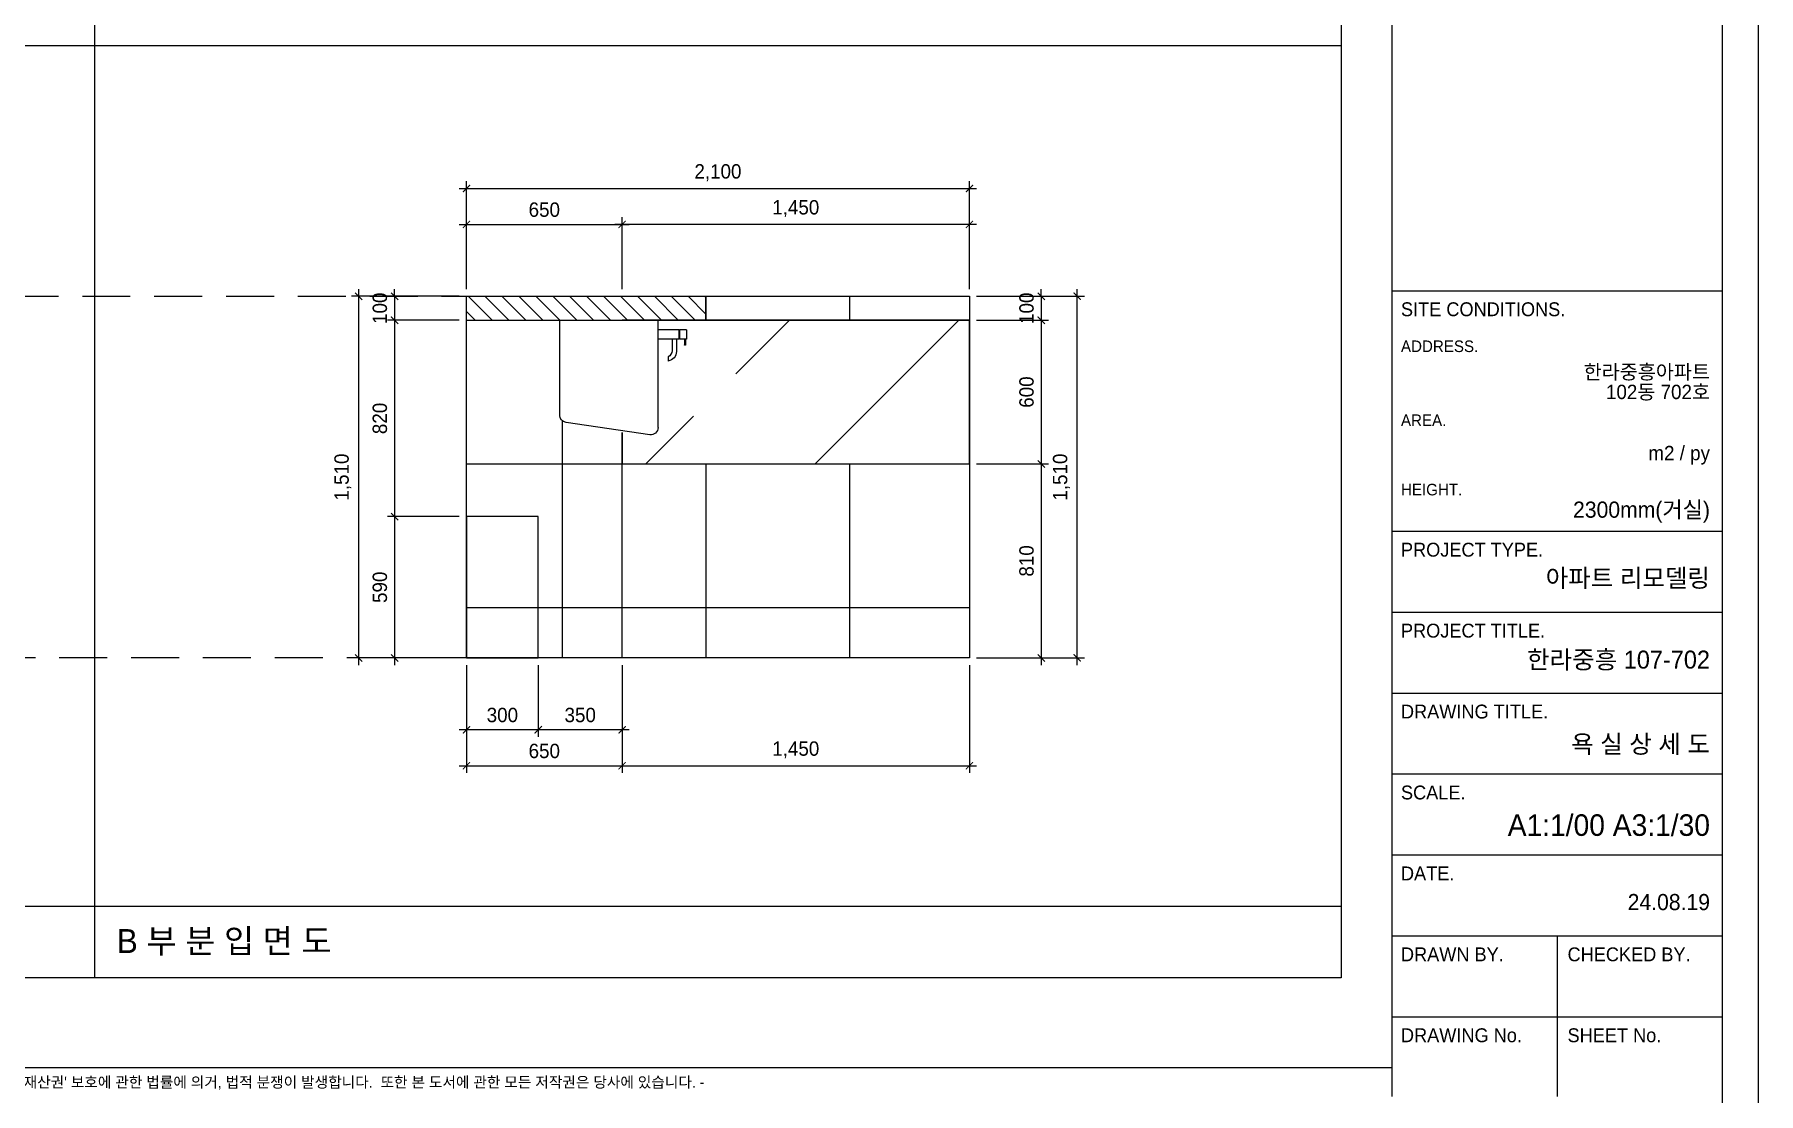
# Model space of a CAD drawing. Header units: inches. Extents: x 4374 to 164780, y 597 to 50243.
# Drawn here: x 53276 to 60474, y 25675 to 30097 of the extents above; entities that cross this region are included whole.
import ezdxf
from ezdxf.enums import TextEntityAlignment as Align

# ---------------------------------------------------------------- set-up
doc = ezdxf.new("R2010")
doc.units = ezdxf.units.IN
doc.header["$LTSCALE"] = 50
doc.header["$MEASUREMENT"] = 0
doc.header["$PDSIZE"] = 700.071425
doc.linetypes.add('DH-HID2', pattern=[1.2, 0.8, -0.4])
for name, color, linetype in [('0-ELC TEXT', 7, 'Continuous'), ('02-WAL', 2, 'Continuous'), ('03-WAL NEW', 3, 'Continuous'), ('06-FUR', 6, 'Continuous'), ('06-LIGHT', 4, 'Continuous'), ('07-DIM', 5, 'Continuous'), ('CO-BATH', 6, 'Continuous'), ('F-SYM', 7, 'Continuous'), ('FORM(YOURNAME)-11', 1, 'Continuous'), ('FORM(YOURNAME)-11 @ 1', 1, 'Continuous'), ('FU', 4, 'Continuous'), ('I-ACCESSOR', 6, 'Continuous')]:
    doc.layers.add(name, color=color, linetype=linetype)
doc.styles.add('HY 울릉도 L', font='')
doc.styles.add('YOURNAME', font='HY울릉도M.TTF')
doc.styles.add('코레일둥고', font='Korail_Round_Gothic_Medium.ttf')
doc.styles.get('HY 울릉도 L').set_extended_font_data('HY울릉도L')
doc.dimstyles.new('30', dxfattribs={"dimscale": 30, "dimtxt": 2, "dimasz": 1, "dimexe": 1, "dimexo": 1, "dimgap": 1, "dimtad": 1, "dimdec": 0, "dimrnd": 0.05, "dimdsep": 46, "dimlunit": 6, "dimtxsty": 'HY 울릉도 L', "dimblk": 'ARCHTICK', "dimcen": 2.5, "dimdle": 1, "dimclrd": 133, "dimclre": 133, "dimclrt": 30, "dimadec": 0, "dimazin": 0, "dimtfac": 1, "dimtdec": 0, "dimtix": 1, "dimtmove": 2, "dimatfit": 3, "dimldrblk": 'ARCHTICK', "dimfxl": 0, "dimlwd": -1, "dimlwe": -1, "dimarcsym": 0})

# ---------------------------------------------------------------- blocks, each defined once
blk = doc.blocks.new('FORM-PLAN')
at = {"layer": 'Defpoints', "color": 158}
for p, q in [((1346, 54915), (1346, -2085)), ((1346, -1285), (-71444, -1285))]:
    blk.add_line(p, q, dxfattribs=at)
for points in [[(-71444, -2285), (10556, -2285), (10556, 55115), (-71444, 55115)], [(-69444, 53115), (-64, 53115), (-64, 1215), (-69444, 1215)]]:
    blk.add_lwpolyline(points, close=True, dxfattribs=at)
at = {"layer": 'FORM(YOURNAME)-11', "color": 14}
for p, q in [((1346, 20344), (10556, 20344)), ((1346, 13651), (10556, 13651)), ((1346, 11398), (10556, 11398)), ((1346, 9146), (10556, 9146)), ((1346, 6893), (10556, 6893)), ((1346, 4641), (10556, 4641)), ((1346, 2388), (10556, 2388)), ((5951, 2388), (5951, -2085)), ((1346, 136), (10556, 136))]:
    blk.add_line(p, q, dxfattribs=at)
at = {"layer": 'FORM(YOURNAME)-11', "color": 250}
blk.add_lwpolyline([(-72444, -3285), (11556, -3285), (11556, 56115), (-72444, 56115)], close=True, dxfattribs=at)
at = {"layer": 'FORM(YOURNAME)-11', "color": 14, "style": 'YOURNAME'}
for s, height, p in [('SITE CONDITIONS.', 386.14, (1603, 19829)), ('PROJECT TYPE.', 386.14, (1603, 13136)), ('PROJECT TITLE.', 386.14, (1603, 10883)), ('DRAWING TITLE.', 386.14, (1603, 8631)), ('SCALE.', 386.1, (1603, 6378)), ('DATE.', 386.1, (1603, 4126)), ('DRAWN BY.', 386.1, (1603, 1873)), ('CHECKED BY.', 386.14, (6240, 1873)), ('DRAWING No.', 386.14, (1603, -379)), ('SHEET No.', 386.1, (6240, -379))]:
    blk.add_text(s, height=height, dxfattribs=at).set_placement(p, align=Align.MIDDLE_LEFT)
at = {"layer": 'FORM(YOURNAME)-11', "color": 251, "style": 'YOURNAME'}
for s, p in [('ADDRESS.', (1603, 18799)), ('AREA.', (1603, 16740)), ('HEIGHT.', (1603, 14809))]:
    blk.add_text(s, height=321.8, dxfattribs=at).set_placement(p, align=Align.MIDDLE_LEFT)
at = {"layer": 'FORM(YOURNAME)-11', "color": 1, "style": 'YOURNAME'}
blk.add_text("- 본 도서는 어떠한 경우에도 무단으로 도용할 수 없으며 도용시 '지적재산권' 보호에 관한 법률에 의거, 법적 분쟁이 발생합니다.  또한 본 도서에 관한 모든 저작권은 당사에 있습니다. -", height=300, dxfattribs=at).set_placement((-32990, -1685), align=Align.MIDDLE_CENTER)
at = {"layer": 'FORM(YOURNAME)-11', "color": 3, "style": 'YOURNAME'}
for tag, height, p in [('1', 450, (9905, 18188)), ('2', 450, (9905, 17544)), ('3', 450, (9905, 16257)), ('4', 450, (9905, 14326)), ('5', 515, (9905, 12009)), ('6', 515, (9905, 9757)), ('7', 515, (9905, 7504)), ('8', 515, (9905, 5252)), ('9', 515, (9905, 2999)), ('10', 515, (5655, 811)), ('11', 515, (9905, 747)), ('12', 515, (5655, -1441)), ('13', 515, (9905, -1441))]:
    blk.add_attdef(tag, text='', height=height, dxfattribs=at).set_placement(p, align=Align.MIDDLE_RIGHT)
blk = doc.blocks.new('*U578')
at = {"layer": 'F-SYM'}
ref = blk.add_blockref('FORM-PLAN', (58741.1, 25975.3), dxfattribs=dict(at, xscale=0.15, yscale=0.15, zscale=0.15))
ref.add_attrib('4', '2300mm(거실)', dxfattribs={"layer": 'FORM(YOURNAME)-11 @ 1', "color": 3, "height": 67.5, "style": 'YOURNAME'}).set_placement((60271.8, 28113), align=Align.MIDDLE_RIGHT)
ref.add_attrib('3', ' m2 / py', dxfattribs={"layer": 'FORM(YOURNAME)-11 @ 1', "color": 3, "height": 60, "style": 'YOURNAME'}).set_placement((60271.8, 28349.2), align=Align.MIDDLE_RIGHT)
ref.add_attrib('2', '102동 702호', dxfattribs={"layer": 'FORM(YOURNAME)-11 @ 1', "color": 3, "height": 60, "style": 'YOURNAME'}).set_placement((60271.8, 28604.5), align=Align.MIDDLE_RIGHT)
ref.add_attrib('1', '한라중흥아파트', dxfattribs={"layer": 'FORM(YOURNAME)-11 @ 1', "color": 3, "height": 60, "style": 'YOURNAME'}).set_placement((60271.8, 28688.1), align=Align.MIDDLE_RIGHT)
ref.add_attrib('5', '아파트 리모델링', dxfattribs={"layer": 'FORM(YOURNAME)-11 @ 1', "color": 3, "height": 75, "style": 'YOURNAME'}).set_placement((60271.8, 27827.3), align=Align.MIDDLE_RIGHT)
ref.add_attrib('6', '한라중흥 107-702', dxfattribs={"layer": 'FORM(YOURNAME)-11 @ 1', "color": 3, "height": 75, "style": 'YOURNAME'}).set_placement((60271.8, 27486.9), align=Align.MIDDLE_RIGHT)
ref.add_attrib('7', '욕 실 상 세 도', dxfattribs={"layer": 'FORM(YOURNAME)-11 @ 1', "color": 3, "height": 75, "style": 'YOURNAME'}).set_placement((60271.8, 27134.2), align=Align.MIDDLE_RIGHT)
ref.add_attrib('8', 'A1:1/00 A3:1/30', dxfattribs={"layer": 'FORM(YOURNAME)-11 @ 1', "color": 3, "height": 90, "style": 'YOURNAME'}).set_placement((60271.8, 26795.9), align=Align.MIDDLE_RIGHT)
ref.add_attrib('9', '24.08.19', dxfattribs={"layer": 'FORM(YOURNAME)-11 @ 1', "color": 3, "height": 67.5, "style": 'YOURNAME'}).set_placement((60271.8, 26474.5), align=Align.MIDDLE_RIGHT)
blk = doc.blocks.new('A$C581A38BE')
at = {"layer": 'I-ACCESSOR'}
for p, q in [((403.3, 936.5), (352.3, 936.5)), ((378.3, 973), (378.3, 972)), ((403.3, 975), (380.3, 975)), ((403.3, 970), (380.3, 970)), ((443.3, 979), (403.3, 979)), ((403.3, 979), (403.3, 949.5)), ((443.3, 949.5), (403.3, 949.5)), ((443.3, 946.5), (403.3, 946.5)), ((403.3, 946.5), (403.3, 859)), ((405.3, 949.5), (405.3, 946.5)), ((441.3, 949.5), (441.3, 946.5)), ((443.3, 979), (443.3, 949.5)), ((443.3, 946.5), (443.3, 859)), ((330.8, 902), (312.7, 902)), ((403.3, 918.5), (355.7, 918.5)), ((5, 825.7), (56.2, 475.7)), ((34.7, 860), (483, 860)), ((483, 450), (483, 860)), ((85.9, 450), (483, 450))]:
    blk.add_line(p, q, dxfattribs=at)
for centre, radius, start, end in [((352.3, 896.5), 40, 90, 172.02485), ((380.3, 973), 2, 90, 180), ((380.3, 972), 2, 180, 270), ((355.7, 891.5), 27, 90, 157), ((34.7, 830), 30, 90, 188.32565), ((85.9, 480), 30, 188.32565, 270)]:
    blk.add_arc(centre, radius, start, end, dxfattribs=at)
blk = doc.blocks.new('_ArchTick')
at = {"color": 0, "linetype": 'ByBlock', "const_width": 0.15}
blk.add_lwpolyline([(-0.5, -0.5), (0.5, 0.5)], dxfattribs=at)
blk = doc.blocks.new('*D226')
at = {"layer": '07-DIM', "color": 133}
for p, q in [((55049.7, 29453.8), (57209.7, 29453.8)), ((55079.7, 29033.8), (55079.7, 29483.8)), ((57179.7, 29033.8), (57179.7, 29483.8))]:
    blk.add_line(p, q, dxfattribs=at)
at = {"layer": 'Defpoints', "color": 0}
for p in [(57179.7, 29453.8), (55079.7, 29003.8), (57179.7, 29003.8)]:
    blk.add_point(p, dxfattribs=at)
at = {"layer": '07-DIM', "color": 133, "xscale": 30, "yscale": 30, "zscale": 30, "rotation": 180}
blk.add_blockref('_ArchTick', (55079.7, 29453.8), dxfattribs=at)
at = {"layer": '07-DIM', "color": 133, "xscale": 30, "yscale": 30, "zscale": 30}
blk.add_blockref('_ArchTick', (57179.7, 29453.8), dxfattribs=at)
at = {"layer": '07-DIM', "color": 30, "insert": (56129.7, 29519.8), "char_height": 60, "attachment_point": 5, "style": 'HY 울릉도 L'}
blk.add_mtext('2,100', dxfattribs=at)
blk = doc.blocks.new('*D227')
at = {"layer": '07-DIM', "color": 133}
for p, q in [((57209.7, 29303.8), (55699.7, 29303.8)), ((55729.7, 29033.8), (55729.7, 29333.8)), ((57179.7, 29033.8), (57179.7, 29333.8))]:
    blk.add_line(p, q, dxfattribs=at)
at = {"layer": 'Defpoints', "color": 0}
for p in [(55729.7, 29303.8), (55729.7, 29003.8), (57179.7, 29003.8)]:
    blk.add_point(p, dxfattribs=at)
at = {"layer": '07-DIM', "color": 133, "xscale": 30, "yscale": 30, "zscale": 30, "rotation": 180}
blk.add_blockref('_ArchTick', (55729.7, 29303.8), dxfattribs=at)
at = {"layer": '07-DIM', "color": 133, "xscale": 30, "yscale": 30, "zscale": 30}
blk.add_blockref('_ArchTick', (57179.7, 29303.8), dxfattribs=at)
at = {"layer": '07-DIM', "color": 30, "insert": (56454.7, 29369.8), "char_height": 60, "attachment_point": 5, "style": 'HY 울릉도 L'}
blk.add_mtext('1,450', dxfattribs=at)
blk = doc.blocks.new('*D228')
at = {"layer": '07-DIM', "color": 133}
for p, q in [((55049.7, 29303.8), (55759.7, 29303.8)), ((55079.7, 29033.8), (55079.7, 29333.8)), ((55729.7, 29033.8), (55729.7, 29333.8))]:
    blk.add_line(p, q, dxfattribs=at)
at = {"layer": 'Defpoints', "color": 0}
for p in [(55729.7, 29303.8), (55079.7, 29003.8), (55729.7, 29003.8)]:
    blk.add_point(p, dxfattribs=at)
at = {"layer": '07-DIM', "color": 133, "xscale": 30, "yscale": 30, "zscale": 30, "rotation": 180}
blk.add_blockref('_ArchTick', (55079.7, 29303.8), dxfattribs=at)
at = {"layer": '07-DIM', "color": 133, "xscale": 30, "yscale": 30, "zscale": 30}
blk.add_blockref('_ArchTick', (55729.7, 29303.8), dxfattribs=at)
at = {"layer": '07-DIM', "color": 30, "insert": (55404.7, 29365.1), "char_height": 60, "attachment_point": 5, "style": 'HY 울릉도 L'}
blk.add_mtext('650', dxfattribs=at)
blk = doc.blocks.new('*D229')
at = {"layer": '07-DIM', "color": 133}
for p, q in [((55079.7, 27463.8), (55079.7, 27013.8)), ((55729.7, 27463.8), (55729.7, 27013.8)), ((55049.7, 27043.8), (55759.7, 27043.8))]:
    blk.add_line(p, q, dxfattribs=at)
at = {"layer": 'Defpoints', "color": 0}
for p in [(55079.7, 27493.8), (55729.7, 27493.8), (55729.7, 27043.8)]:
    blk.add_point(p, dxfattribs=at)
at = {"layer": '07-DIM', "color": 133, "xscale": 30, "yscale": 30, "zscale": 30, "rotation": 180}
blk.add_blockref('_ArchTick', (55079.7, 27043.8), dxfattribs=at)
at = {"layer": '07-DIM', "color": 133, "xscale": 30, "yscale": 30, "zscale": 30}
blk.add_blockref('_ArchTick', (55729.7, 27043.8), dxfattribs=at)
at = {"layer": '07-DIM', "color": 30, "insert": (55404.7, 27105.1), "char_height": 60, "attachment_point": 5, "style": 'HY 울릉도 L'}
blk.add_mtext('650', dxfattribs=at)
blk = doc.blocks.new('*D230')
at = {"layer": '07-DIM', "color": 133}
for p, q in [((55729.7, 27463.8), (55729.7, 27013.8)), ((57179.7, 27463.8), (57179.7, 27013.8)), ((55699.7, 27043.8), (57209.7, 27043.8))]:
    blk.add_line(p, q, dxfattribs=at)
at = {"layer": 'Defpoints', "color": 0}
for p in [(55729.7, 27493.8), (57179.7, 27493.8), (57179.7, 27043.8)]:
    blk.add_point(p, dxfattribs=at)
at = {"layer": '07-DIM', "color": 133, "xscale": 30, "yscale": 30, "zscale": 30, "rotation": 180}
blk.add_blockref('_ArchTick', (55729.7, 27043.8), dxfattribs=at)
at = {"layer": '07-DIM', "color": 133, "xscale": 30, "yscale": 30, "zscale": 30}
blk.add_blockref('_ArchTick', (57179.7, 27043.8), dxfattribs=at)
at = {"layer": '07-DIM', "color": 30, "insert": (56454.7, 27109.8), "char_height": 60, "attachment_point": 5, "style": 'HY 울릉도 L'}
blk.add_mtext('1,450', dxfattribs=at)
blk = doc.blocks.new('*D231')
at = {"layer": '07-DIM', "color": 133}
for p, q in [((55379.7, 27463.8), (55379.7, 27163.8)), ((55729.7, 27463.8), (55729.7, 27163.8)), ((55759.7, 27193.8), (55349.7, 27193.8))]:
    blk.add_line(p, q, dxfattribs=at)
at = {"layer": 'Defpoints', "color": 0}
for p in [(55379.7, 27493.8), (55729.7, 27493.8), (55379.7, 27193.8)]:
    blk.add_point(p, dxfattribs=at)
at = {"layer": '07-DIM', "color": 133, "xscale": 30, "yscale": 30, "zscale": 30, "rotation": 180}
blk.add_blockref('_ArchTick', (55379.7, 27193.8), dxfattribs=at)
at = {"layer": '07-DIM', "color": 133, "xscale": 30, "yscale": 30, "zscale": 30}
blk.add_blockref('_ArchTick', (55729.7, 27193.8), dxfattribs=at)
at = {"layer": '07-DIM', "color": 30, "insert": (55554.7, 27255.2), "char_height": 60, "attachment_point": 5, "style": 'HY 울릉도 L'}
blk.add_mtext('350', dxfattribs=at)
blk = doc.blocks.new('*D232')
at = {"layer": '07-DIM', "color": 133}
for p, q in [((55079.7, 27463.8), (55079.7, 27163.8)), ((55379.7, 27463.8), (55379.7, 27163.8)), ((55409.7, 27193.8), (55049.7, 27193.8))]:
    blk.add_line(p, q, dxfattribs=at)
at = {"layer": 'Defpoints', "color": 0}
for p in [(55079.7, 27493.8), (55379.7, 27493.8), (55079.7, 27193.8)]:
    blk.add_point(p, dxfattribs=at)
at = {"layer": '07-DIM', "color": 133, "xscale": 30, "yscale": 30, "zscale": 30, "rotation": 180}
blk.add_blockref('_ArchTick', (55079.7, 27193.8), dxfattribs=at)
at = {"layer": '07-DIM', "color": 133, "xscale": 30, "yscale": 30, "zscale": 30}
blk.add_blockref('_ArchTick', (55379.7, 27193.8), dxfattribs=at)
at = {"layer": '07-DIM', "color": 30, "insert": (55229.7, 27255.2), "char_height": 60, "attachment_point": 5, "style": 'HY 울릉도 L'}
blk.add_mtext('300', dxfattribs=at)
blk = doc.blocks.new('*D233')
at = {"layer": '07-DIM', "color": 133}
for p, q in [((57629.7, 27463.8), (57629.7, 29033.8)), ((57209.7, 29003.8), (57659.7, 29003.8)), ((57209.7, 27493.8), (57659.7, 27493.8))]:
    blk.add_line(p, q, dxfattribs=at)
at = {"layer": 'Defpoints', "color": 0}
for p in [(57179.7, 29003.8), (57629.7, 29003.8), (57179.7, 27493.8)]:
    blk.add_point(p, dxfattribs=at)
at = {"layer": '07-DIM', "color": 133, "xscale": 30, "yscale": 30, "zscale": 30}
for p, rotation in [((57629.7, 29003.8), 90), ((57629.7, 27493.8), 270)]:
    blk.add_blockref('_ArchTick', p, dxfattribs=dict(at, rotation=rotation))
at = {"layer": '07-DIM', "color": 30, "insert": (57563.8, 28248.8), "char_height": 60, "attachment_point": 5, "rotation": 90, "style": 'HY 울릉도 L'}
blk.add_mtext('1,510', dxfattribs=at)
blk = doc.blocks.new('*D234')
at = {"layer": '07-DIM', "color": 133}
for p, q in [((57479.7, 29003.8), (57479.7, 29033.8)), ((57209.7, 29003.8), (57509.7, 29003.8)), ((57479.7, 29003.8), (57479.7, 28903.8)), ((57209.7, 28903.8), (57509.7, 28903.8)), ((57479.7, 28903.8), (57479.7, 28873.8))]:
    blk.add_line(p, q, dxfattribs=at)
at = {"layer": 'Defpoints', "color": 0}
for p in [(57179.7, 29003.8), (57179.7, 28903.8), (57479.7, 28903.8)]:
    blk.add_point(p, dxfattribs=at)
at = {"layer": '07-DIM', "color": 133, "xscale": 30, "yscale": 30, "zscale": 30}
for p, rotation in [((57479.7, 29003.8), 270), ((57479.7, 28903.8), 90)]:
    blk.add_blockref('_ArchTick', p, dxfattribs=dict(at, rotation=rotation))
at = {"layer": '07-DIM', "color": 30, "insert": (57418.4, 28953.8), "char_height": 60, "attachment_point": 5, "rotation": 90, "style": 'HY 울릉도 L'}
blk.add_mtext('100', dxfattribs=at)
blk = doc.blocks.new('*D235')
at = {"layer": '07-DIM', "color": 133}
for p, q in [((57209.7, 28903.8), (57509.7, 28903.8)), ((57479.7, 28933.8), (57479.7, 28273.8)), ((57209.7, 28303.8), (57509.7, 28303.8))]:
    blk.add_line(p, q, dxfattribs=at)
at = {"layer": 'Defpoints', "color": 0}
for p in [(57179.7, 28903.8), (57179.7, 28303.8), (57479.7, 28303.8)]:
    blk.add_point(p, dxfattribs=at)
at = {"layer": '07-DIM', "color": 133, "xscale": 30, "yscale": 30, "zscale": 30}
for p, rotation in [((57479.7, 28903.8), 90), ((57479.7, 28303.8), 270)]:
    blk.add_blockref('_ArchTick', p, dxfattribs=dict(at, rotation=rotation))
at = {"layer": '07-DIM', "color": 30, "insert": (57418.4, 28603.8), "char_height": 60, "attachment_point": 5, "rotation": 90, "style": 'HY 울릉도 L'}
blk.add_mtext('600', dxfattribs=at)
blk = doc.blocks.new('*D236')
at = {"layer": '07-DIM', "color": 133}
for p, q in [((57209.7, 28303.8), (57509.7, 28303.8)), ((57479.7, 28333.8), (57479.7, 27463.8)), ((57209.7, 27493.8), (57509.7, 27493.8))]:
    blk.add_line(p, q, dxfattribs=at)
at = {"layer": 'Defpoints', "color": 0}
for p in [(57179.7, 28303.8), (57179.7, 27493.8), (57479.7, 27493.8)]:
    blk.add_point(p, dxfattribs=at)
at = {"layer": '07-DIM', "color": 133, "xscale": 30, "yscale": 30, "zscale": 30}
for p, rotation in [((57479.7, 28303.8), 90), ((57479.7, 27493.8), 270)]:
    blk.add_blockref('_ArchTick', p, dxfattribs=dict(at, rotation=rotation))
at = {"layer": '07-DIM', "color": 30, "insert": (57418.4, 27898.8), "char_height": 60, "attachment_point": 5, "rotation": 90, "style": 'HY 울릉도 L'}
blk.add_mtext('810', dxfattribs=at)
blk = doc.blocks.new('*D237')
at = {"layer": '07-DIM', "color": 133}
for p, q in [((54629.7, 27463.8), (54629.7, 29033.8)), ((55049.7, 29003.8), (54599.7, 29003.8)), ((55049.7, 27493.8), (54599.7, 27493.8))]:
    blk.add_line(p, q, dxfattribs=at)
at = {"layer": 'Defpoints', "color": 0}
for p in [(54629.7, 29003.8), (55079.7, 29003.8), (55079.7, 27493.8)]:
    blk.add_point(p, dxfattribs=at)
at = {"layer": '07-DIM', "color": 133, "xscale": 30, "yscale": 30, "zscale": 30}
for p, rotation in [((54629.7, 29003.8), 90), ((54629.7, 27493.8), 270)]:
    blk.add_blockref('_ArchTick', p, dxfattribs=dict(at, rotation=rotation))
at = {"layer": '07-DIM', "color": 30, "insert": (54563.8, 28248.8), "char_height": 60, "attachment_point": 5, "rotation": 90, "style": 'HY 울릉도 L'}
blk.add_mtext('1,510', dxfattribs=at)
blk = doc.blocks.new('*D267')
at = {"layer": '07-DIM', "color": 133}
for p, q in [((54779.7, 29003.8), (54779.7, 29033.8)), ((55049.7, 29003.8), (54749.7, 29003.8)), ((54779.7, 29003.8), (54779.7, 28903.8)), ((55049.7, 28903.8), (54749.7, 28903.8)), ((54779.7, 28903.8), (54779.7, 28873.8))]:
    blk.add_line(p, q, dxfattribs=at)
at = {"layer": 'Defpoints', "color": 0}
for p in [(55079.7, 29003.8), (54779.7, 28903.8), (55079.7, 28903.8)]:
    blk.add_point(p, dxfattribs=at)
at = {"layer": '07-DIM', "color": 133, "xscale": 30, "yscale": 30, "zscale": 30}
for p, rotation in [((54779.7, 29003.8), 270), ((54779.7, 28903.8), 90)]:
    blk.add_blockref('_ArchTick', p, dxfattribs=dict(at, rotation=rotation))
at = {"layer": '07-DIM', "color": 30, "insert": (54718.4, 28953.8), "char_height": 60, "attachment_point": 5, "rotation": 90, "style": 'HY 울릉도 L'}
blk.add_mtext('100', dxfattribs=at)
blk = doc.blocks.new('*D268')
at = {"layer": '07-DIM', "color": 133}
for p, q in [((55049.7, 28903.8), (54749.7, 28903.8)), ((54779.7, 28933.8), (54779.7, 28053.8)), ((55049.7, 28083.8), (54749.7, 28083.8))]:
    blk.add_line(p, q, dxfattribs=at)
at = {"layer": 'Defpoints', "color": 0}
for p in [(55079.7, 28903.8), (54779.7, 28083.8), (55079.7, 28083.8)]:
    blk.add_point(p, dxfattribs=at)
at = {"layer": '07-DIM', "color": 133, "xscale": 30, "yscale": 30, "zscale": 30}
for p, rotation in [((54779.7, 28903.8), 90), ((54779.7, 28083.8), 270)]:
    blk.add_blockref('_ArchTick', p, dxfattribs=dict(at, rotation=rotation))
at = {"layer": '07-DIM', "color": 30, "insert": (54718.4, 28493.8), "char_height": 60, "attachment_point": 5, "rotation": 90, "style": 'HY 울릉도 L'}
blk.add_mtext('820', dxfattribs=at)
blk = doc.blocks.new('*D269')
at = {"layer": '07-DIM', "color": 133}
for p, q in [((55049.7, 28083.8), (54749.7, 28083.8)), ((54779.7, 28113.8), (54779.7, 27463.8)), ((55049.7, 27493.8), (54749.7, 27493.8))]:
    blk.add_line(p, q, dxfattribs=at)
at = {"layer": 'Defpoints', "color": 0}
for p in [(55079.7, 28083.8), (54779.7, 27493.8), (55079.7, 27493.8)]:
    blk.add_point(p, dxfattribs=at)
at = {"layer": '07-DIM', "color": 133, "xscale": 30, "yscale": 30, "zscale": 30}
for p, rotation in [((54779.7, 28083.8), 90), ((54779.7, 27493.8), 270)]:
    blk.add_blockref('_ArchTick', p, dxfattribs=dict(at, rotation=rotation))
at = {"layer": '07-DIM', "color": 30, "insert": (54718.4, 27788.8), "char_height": 60, "attachment_point": 5, "rotation": 90, "style": 'HY 울릉도 L'}
blk.add_mtext('590', dxfattribs=at)

msp = doc.modelspace()

# ---------------------------------------------------------------- hatches: boundary and pattern name
at = {"layer": '03-WAL NEW'}
h = msp.add_hatch(dxfattribs=at)
h.set_pattern_fill('_USER', color=8, scale=50, angle=315, pattern_type=0)
h.set_pattern_definition([(315, (25350.41, 14333.41), (35.35534, 35.35534), [])])
h.paths.add_polyline_path([(56079.7, 29003.8), (55079.7, 29003.8), (55079.7, 28903.8), (56079.7, 28903.8)])
h = msp.add_hatch(dxfattribs=at)
h.set_pattern_fill('_USER', color=8, scale=600, double=1, pattern_type=0)
h.set_pattern_definition([(0, (56079.7, 28903.8), (0, 600), []), (90, (56079.7, 28903.8), (-600, 4e-14), [])])
h.paths.add_polyline_path([(57179.7, 28303.8), (55779.7, 28303.8), (55779.7, 27493.8), (57179.7, 27493.8)])
h.paths.add_polyline_path([(57179.7, 29003.8), (56079.7, 29003.8), (56079.7, 28903.8), (57179.7, 28903.8)])
h.paths.add_polyline_path([(55779.7, 28303.8), (55779.7, 28435.4), (55495.4, 28477.1, -0.372266), (55469.7, 28506.7), (55469.7, 28903.8), (55079.7, 28903.8), (55079.7, 28083.8), (55379.7, 28083.8), (55379.7, 27493.8), (55779.7, 27493.8)])
h.paths.add_polyline_path([(55379.7, 28083.8), (55079.7, 28083.8), (55079.7, 27493.8), (55379.7, 27493.8)], flags=17)
h = msp.add_hatch(dxfattribs=at)
h.set_pattern_fill('ANSI33', color=8, scale=4000)
h.set_pattern_definition([(45, (12540.6, 19663.8), (-707.107, 707.107), []), (45, (13247.7, 19663.8), (-707.107, 707.107), [500, -250])])
h.paths.add_polyline_path([(57179.7, 28903.8), (55879.7, 28903.8), (55879.7, 28864.1), (55966.2, 28864.1), (55998.7, 28864.1), (55998.7, 28824.1), (55994.7, 28824.1), (55993.7, 28801.1, -1), (55989.7, 28801.1), (55989.7, 28824.1), (55969.2, 28824.1), (55956.2, 28824.1), (55956.2, 28773.1, -0.374008), (55921.7, 28733.5), (55921.7, 28751.7, 0.300966), (55938.2, 28776.5), (55938.2, 28824.1), (55879.7, 28824.1), (55879.7, 28455.5, -0.457443), (55845.4, 28425.8), (55779.7, 28435.4), (55779.7, 28303.8), (57179.7, 28303.8)])

# ---------------------------------------------------------------- linework, layer by layer
at = {"layer": '02-WAL'}
msp.add_lwpolyline([(55079.7, 29003.8), (57179.7, 29003.8), (57179.7, 27493.8), (55079.7, 27493.8)], close=True, dxfattribs=at)
at = {"layer": '03-WAL NEW'}
for p, q in [((56079.7, 28903.8), (56079.7, 29003.8)), ((55079.7, 28903.8), (57179.7, 28903.8)), ((55729.7, 27493.8), (55729.7, 28435.4))]:
    msp.add_line(p, q, dxfattribs=at)
msp.add_lwpolyline([(55379.7, 28083.8), (55079.7, 28083.8), (55079.7, 27493.8), (55379.7, 27493.8)], close=True, dxfattribs=at)
at = {"layer": '06-LIGHT'}
msp.add_lwpolyline([(55729.7, 28435.4), (55729.7, 28303.8), (57179.7, 28303.8), (57179.7, 28903.8), (55729.7, 28903.8)], dxfattribs=at)
at = {"layer": 'CO-BATH', "color": 251, "linetype": 'DH-HID2', "ltscale": 5}
for p, q in [((51976.2, 29003.8), (55079.7, 29003.8)), ((55079.7, 27493.8), (51976.2, 27493.8))]:
    msp.add_line(p, q, dxfattribs=at)
at = {"layer": 'F-SYM'}
for p, q in [((53527.9, 26157.6), (53527.9, 33942.6)), ((58731.4, 30050.1), (48324.4, 30050.1)), ((48324.4, 26457.6), (58731.4, 26457.6))]:
    msp.add_line(p, q, dxfattribs=at)

# ---------------------------------------------------------------- block references
at = {"layer": '06-FUR'}
msp.add_blockref('*U578', (0, 0), dxfattribs=at)
at = {"layer": 'FU', "xscale": -1, "rotation": 270}
msp.add_blockref('A$C581A38BE', (55019.7, 28420.8), dxfattribs=at)

# ---------------------------------------------------------------- texts
at = {"layer": '0-ELC TEXT', "style": '코레일둥고'}
msp.add_text('B 부 분 입 면 도', height=100, dxfattribs=at).set_placement((53620.2, 26261.9))

# ---------------------------------------------------------------- dimensions: what is measured, and where the dimension line sits
at = {"layer": '07-DIM'}
for base, p1, p2, picture, middle in [((57179.7, 29453.8), (55079.7, 29003.8), (57179.7, 29003.8), '*D226', (56129.7, 29519.8)), ((55729.7, 29303.8), (55079.7, 29003.8), (55729.7, 29003.8), '*D228', (55404.7, 29365.1)), ((55729.7, 29303.8), (57179.7, 29003.8), (55729.7, 29003.8), '*D227', (56454.7, 29369.8)), ((55729.7, 27043.8), (55079.7, 27493.8), (55729.7, 27493.8), '*D229', (55404.7, 27105.1)), ((55079.7, 27193.8), (55379.7, 27493.8), (55079.7, 27493.8), '*D232', (55229.7, 27255.2)), ((55379.7, 27193.8), (55729.7, 27493.8), (55379.7, 27493.8), '*D231', (55554.7, 27255.2)), ((57179.7, 27043.8), (55729.7, 27493.8), (57179.7, 27493.8), '*D230', (56454.7, 27109.8))]:
    dim = msp.add_linear_dim(base=base, p1=p1, p2=p2, dimstyle='30', override={"dimfxl": 1.25}, dxfattribs=at)
    dim.commit()
    dim.dimension.update_dxf_attribs({"geometry": picture, "text_midpoint": middle})
for base, p1, p2, picture, middle in [((54629.7, 29003.8), (55079.7, 27493.8), (55079.7, 29003.8), '*D237', (54563.8, 28248.8)), ((54779.7, 28903.8), (55079.7, 29003.8), (55079.7, 28903.8), '*D267', (54718.4, 28953.8)), ((57629.7, 29003.8), (57179.7, 27493.8), (57179.7, 29003.8), '*D233', (57563.8, 28248.8)), ((57479.7, 28903.8), (57179.7, 29003.8), (57179.7, 28903.8), '*D234', (57418.4, 28953.8)), ((54779.7, 28083.8), (55079.7, 28903.8), (55079.7, 28083.8), '*D268', (54718.4, 28493.8)), ((57479.7, 28303.8), (57179.7, 28903.8), (57179.7, 28303.8), '*D235', (57418.4, 28603.8)), ((57479.7, 27493.8), (57179.7, 28303.8), (57179.7, 27493.8), '*D236', (57418.4, 27898.8)), ((54779.7, 27493.8), (55079.7, 28083.8), (55079.7, 27493.8), '*D269', (54718.4, 27788.8))]:
    dim = msp.add_linear_dim(base=base, p1=p1, p2=p2, angle=90, dimstyle='30', override={"dimfxl": 1.25}, dxfattribs=at)
    dim.commit()
    dim.dimension.update_dxf_attribs({"geometry": picture, "text_midpoint": middle})

doc.saveas('drawing.dxf')
